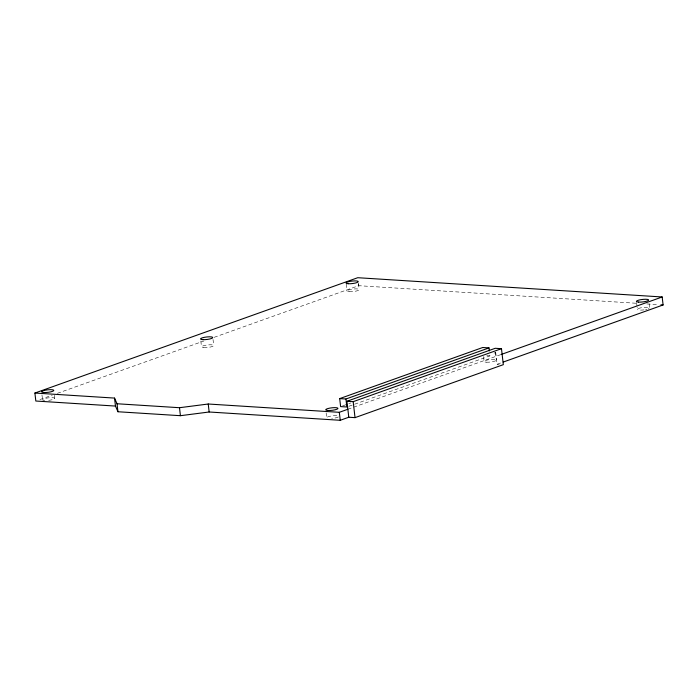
<?xml version="1.0" encoding="UTF-8"?>
<svg xmlns="http://www.w3.org/2000/svg" width="698" height="698" viewBox="0 0 698 698"><rect width="100%" height="100%" fill="white"/><g stroke="black" fill="none" stroke-linecap="round" stroke-linejoin="round"><path stroke-width="0.52" stroke-dasharray="3.49 2.62" d="M39.926 399.57L52.219 395.173M57.349 393.34L203.912 340.982M214.155 337.326L358.667 285.691L637.004 303.307M342.657 405.861L347.77 404.037M348.791 403.671L350.832 402.938M348.904 406.262L489.917 355.884L489.682 353.886M347.857 409.255L501.286 354.444M495.693 352.289L497.081 364.26L501.181 362.794M646.793 303.927L657.664 304.607M486.794 355.683L489.917 355.884M497.081 364.26L499.166 364.391M649.114 303.9L649.576 307.897A6.16 1.256 -6.6 0 0 642.954 307.478A6.16 1.256 -6.6 0 0 637.387 309.467L637.152 307.469M636.576 302.478L637.038 306.474M495.423 352.028L496.348 360.011M483.574 356.591L484.15 361.581M358.51 283.536L359.2 289.522M358.44 283.702L358.667 285.691M346.199 284.112L347.011 291.092M326.123 412.858L326.699 417.849A6.16 1.256 -6.6 0 1 331.48 415.973A6.16 1.256 -6.6 0 1 338.547 415.991M213.021 339.455L213.71 345.44M200.823 341.025L201.521 347.011M54.383 395.304L54.732 398.296M41.959 394.876L42.534 399.867M495.353 352.368A6.16 1.256 -6.6 0 1 494.01 353.109M649.027 308.603A6.16 1.256 -6.6 0 1 648.163 308.978M646.985 309.327A6.16 1.256 -6.6 0 1 645.571 309.642M644.01 309.886A6.16 1.256 -6.6 0 1 637.387 309.467M338.347 416.985A6.16 1.256 -6.6 0 1 331.733 418.425M44.698 400.486A6.16 1.256 -6.6 0 1 45.579 398.322A6.16 1.256 -6.6 0 1 54.662 398.192A6.16 1.256 -6.6 0 1 47.569 400.451M349.166 291.72A6.16 1.256 -6.6 0 0 359.13 289.862A6.16 1.256 -6.6 0 0 351.015 289.347A6.16 1.256 -6.6 0 0 349.166 291.72M486.314 362.201A6.16 1.256 -6.6 0 0 496.269 360.351A6.16 1.256 -6.6 0 0 488.155 359.836A6.16 1.256 -6.6 0 0 486.314 362.201M203.676 347.63A6.16 1.256 -6.6 0 0 213.64 345.78A6.16 1.256 -6.6 0 0 205.526 345.266A6.16 1.256 -6.6 0 0 203.676 347.63"/><path stroke-width="1.05" d="M348.782 417.238L346.932 401.271L495.231 348.293L501.478 348.686L503.328 364.661L355.029 417.64L348.782 417.238L340.249 420.292L209.156 411.995L180.416 415.694L117.953 411.75L115.467 406.07L35.825 401.027L34.9 393.044L357.751 277.708L662.175 296.973L663.1 304.956L503.232 362.061M488.993 347.901L345.938 399.003L346.862 406.986L340.615 406.594L339.69 398.61L482.746 347.499L488.993 347.901L489.333 350.893M346.932 401.271L353.179 401.673L501.478 348.686M34.9 393.044L114.542 398.087L117.028 403.758L179.499 407.711L208.231 404.011L339.324 412.309L347.857 409.255M501.286 354.444L662.175 296.973M660.927 304.817L663.1 304.956M339.69 398.61L345.938 399.003M339.324 412.309L340.249 420.292M208.231 404.011L209.156 411.995M179.499 407.711L180.416 415.694M117.028 403.758L117.953 411.75M114.542 398.087L115.467 406.07M353.179 401.673L355.029 417.64M348.241 283.728A6.16 1.256 -6.6 0 0 358.205 281.879A6.16 1.256 -6.6 0 0 350.091 281.364A6.16 1.256 -6.6 0 0 348.241 283.728M638.618 302.103A6.16 1.256 -6.6 0 0 648.582 300.245A6.16 1.256 -6.6 0 0 640.467 299.739A6.16 1.256 -6.6 0 0 638.618 302.103M327.938 410.485A6.16 1.256 -6.6 0 0 337.902 408.627A6.16 1.256 -6.6 0 0 329.788 408.112A6.16 1.256 -6.6 0 0 327.938 410.485M202.752 339.647A6.16 1.256 -6.6 0 0 212.716 337.797A6.16 1.256 -6.6 0 0 204.601 337.282A6.16 1.256 -6.6 0 0 202.752 339.647M43.773 392.503A6.16 1.256 -6.6 0 0 53.737 390.653A6.16 1.256 -6.6 0 0 45.623 390.138A6.16 1.256 -6.6 0 0 43.773 392.503"/></g></svg>
